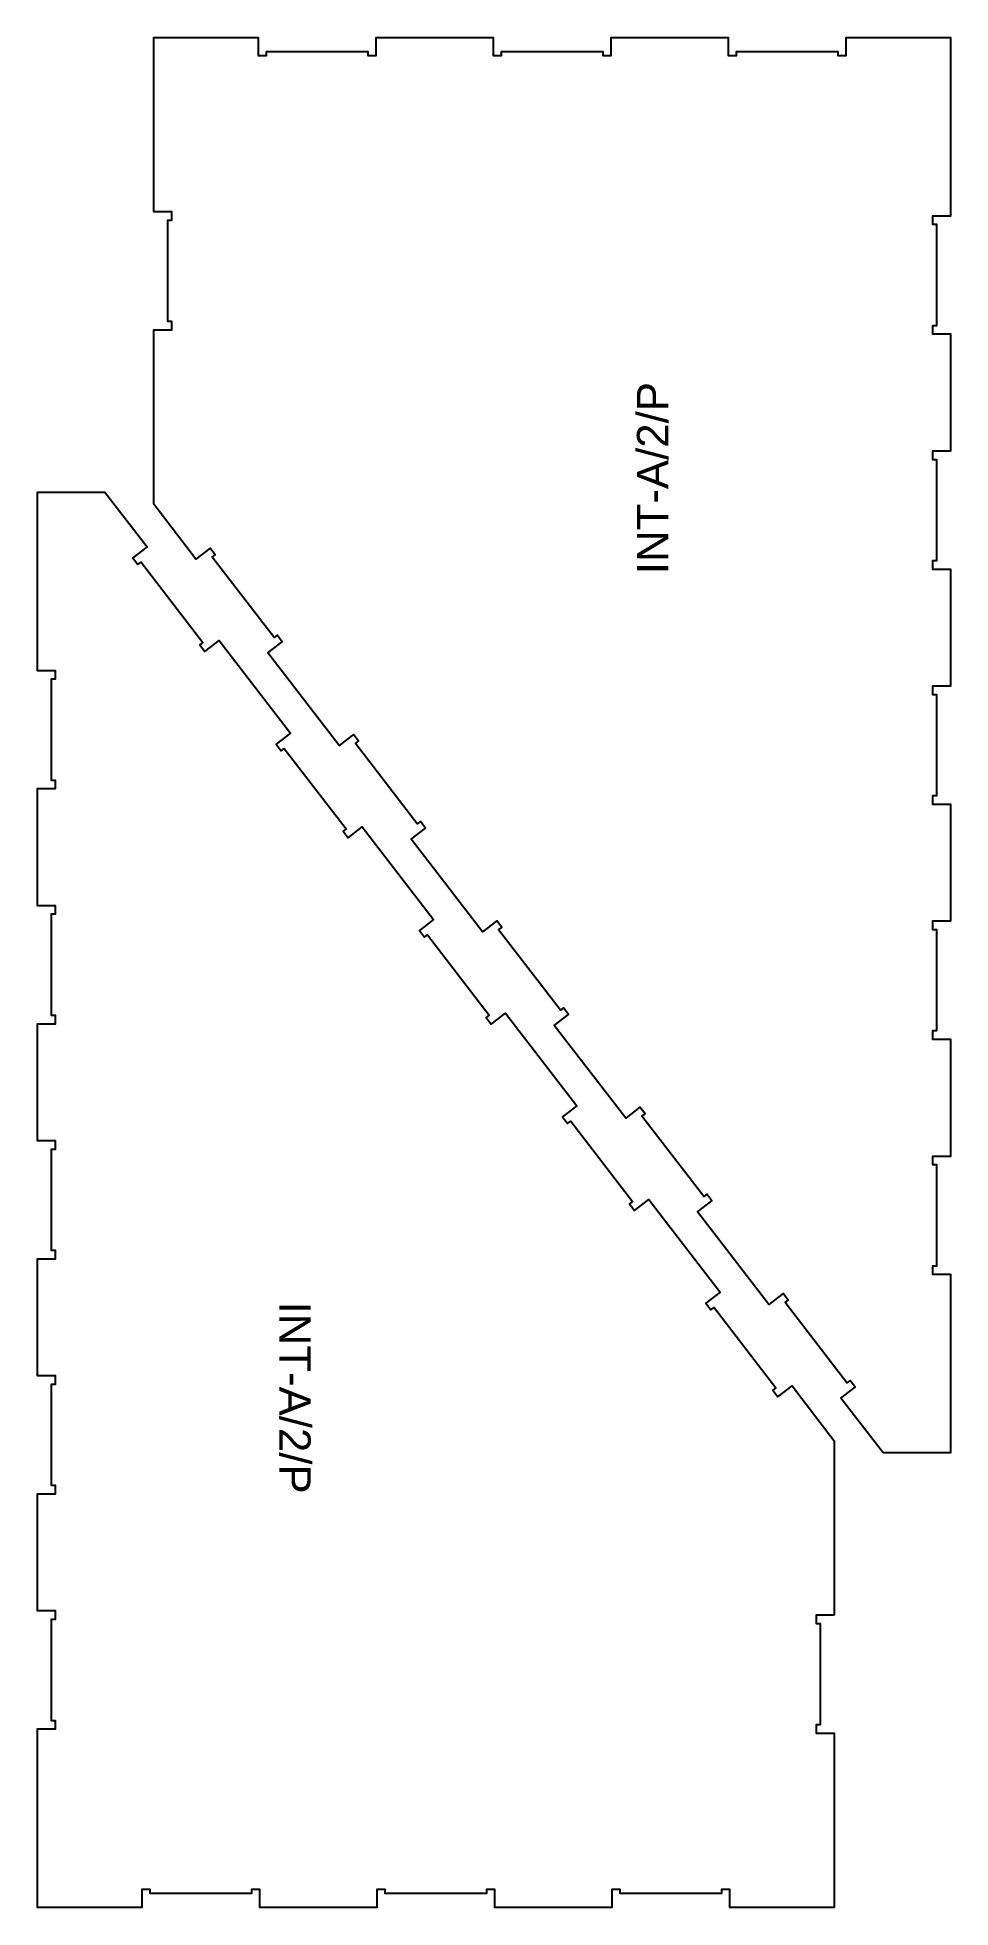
# Model space of a CAD drawing. Header units: millimetres. Extents: x 216 to 1382, y 318 to 2705.
import ezdxf

# ---------------------------------------------------------------- set-up
doc = ezdxf.new("R2010")
doc.units = ezdxf.units.MM
doc.layers.add('1_ANYTOOL_1MMDEEP_INSIDE', color=2, linetype='Continuous', true_color=0xffff00)
doc.layers.add('6_ANYTOOL_CUTTHROUGH_OUTSI', color=5, linetype='Continuous', true_color=0x0000ff)
doc.styles.add('textstyle11', font='standard')
doc.styles.add('textstyle12', font='standard')

msp = doc.modelspace()

# ---------------------------------------------------------------- linework, layer by layer
at = {"layer": '6_ANYTOOL_CUTTHROUGH_OUTSI'}
for points in [[(1295.7, 898.1), (1241.8, 968.2), (1260, 982.2), (1253.6, 990.5), (1249.6, 987.5), (1170.7, 1090.1), (1174.6, 1093.2), (1168.2, 1101.5), (1150, 1087.5), (1058.9, 1206), (1077.1, 1220), (1070.7, 1228.3), (1066.7, 1225.3), (987.8, 1327.9), (991.7, 1330.9), (985.3, 1339.3), (967.1, 1325.2), (875.9, 1443.7), (894.2, 1457.8), (887.8, 1466.1), (883.8, 1463), (804.8, 1565.7), (808.8, 1568.7), (802.4, 1577.1), (784.2, 1563), (693, 1681.5), (711.3, 1695.6), (704.9, 1703.9), (700.9, 1700.8), (621.9, 1803.5), (625.9, 1806.5), (619.5, 1814.8), (601.3, 1800.8), (510.1, 1919.3), (528.3, 1933.3), (521.9, 1941.7), (518, 1938.6), (439, 2041.3), (443, 2044.3), (436.6, 2052.6), (418.4, 2038.6), (364.4, 2108.7), (364.4, 2331.5), (387.4, 2331.5), (387.4, 2342), (382.4, 2342), (382.4, 2471.5), (387.4, 2471.5), (387.4, 2482), (364.4, 2482), (364.4, 2704.6), (497.9, 2704.6), (497.9, 2681.6), (508.4, 2681.6), (508.4, 2686.6), (637.9, 2686.6), (637.9, 2681.6), (648.4, 2681.6), (648.4, 2704.6), (797.9, 2704.6), (797.9, 2681.6), (808.4, 2681.6), (808.4, 2686.6), (937.9, 2686.6), (937.9, 2681.6), (948.4, 2681.6), (948.4, 2704.6), (1097.9, 2704.6), (1097.9, 2681.6), (1108.4, 2681.6), (1108.4, 2686.6), (1237.9, 2686.6), (1237.9, 2681.6), (1248.4, 2681.6), (1248.4, 2704.6), (1381.9, 2704.6), (1381.9, 2476.6), (1358.9, 2476.6), (1358.9, 2466.1), (1363.9, 2466.1), (1363.9, 2336.6), (1358.9, 2336.6), (1358.9, 2326.1), (1381.9, 2326.1), (1381.9, 2176.6), (1358.9, 2176.6), (1358.9, 2166.1), (1363.9, 2166.1), (1363.9, 2036.6), (1358.9, 2036.6), (1358.9, 2026.1), (1381.9, 2026.1), (1381.9, 1876.6), (1358.9, 1876.6), (1358.9, 1866.1), (1363.9, 1866.1), (1363.9, 1736.6), (1358.9, 1736.6), (1358.9, 1726.1), (1381.9, 1726.1), (1381.9, 1576.6), (1358.9, 1576.6), (1358.9, 1566.1), (1363.9, 1566.1), (1363.9, 1436.6), (1358.9, 1436.6), (1358.9, 1426.1), (1381.9, 1426.1), (1381.9, 1276.6), (1358.9, 1276.6), (1358.9, 1266.1), (1363.9, 1266.1), (1363.9, 1136.6), (1358.9, 1136.6), (1358.9, 1126.1), (1381.9, 1126.1), (1381.9, 898.1)], [(1233.4, 691), (1210.4, 691), (1210.4, 680.5), (1215.4, 680.5), (1215.4, 551), (1210.4, 551), (1210.4, 540.5), (1233.4, 540.5), (1233.4, 317.9), (1099.9, 317.9), (1099.9, 340.9), (1089.4, 340.9), (1089.4, 335.9), (959.9, 335.9), (959.9, 340.9), (949.4, 340.9), (949.4, 317.9), (799.9, 317.9), (799.9, 340.9), (789.4, 340.9), (789.4, 335.9), (659.9, 335.9), (659.9, 340.9), (649.4, 340.9), (649.4, 317.9), (499.9, 317.9), (499.9, 340.9), (489.4, 340.9), (489.4, 335.9), (359.9, 335.9), (359.9, 340.9), (349.4, 340.9), (349.4, 317.9), (215.9, 317.9), (215.9, 545.9), (238.9, 545.9), (238.9, 556.4), (233.9, 556.4), (233.9, 685.9), (238.9, 685.9), (238.9, 696.4), (215.9, 696.4), (215.9, 845.9), (238.9, 845.9), (238.9, 856.4), (233.9, 856.4), (233.9, 985.9), (238.9, 985.9), (238.9, 996.4), (215.9, 996.4), (215.9, 1145.9), (238.9, 1145.9), (238.9, 1156.4), (233.9, 1156.4), (233.9, 1285.9), (238.9, 1285.9), (238.9, 1296.4), (215.9, 1296.4), (215.9, 1445.9), (238.9, 1445.9), (238.9, 1456.4), (233.9, 1456.4), (233.9, 1585.9), (238.9, 1585.9), (238.9, 1596.4), (215.9, 1596.4), (215.9, 1745.9), (238.9, 1745.9), (238.9, 1756.4), (233.9, 1756.4), (233.9, 1885.9), (238.9, 1885.9), (238.9, 1896.4), (215.9, 1896.4), (215.9, 2124.4), (302.1, 2124.4), (356, 2054.3), (337.8, 2040.2), (344.2, 2031.9), (348.2, 2035), (427.1, 1932.3), (423.1, 1929.3), (429.6, 1921), (447.8, 1935), (538.9, 1816.5), (520.7, 1802.5), (527.1, 1794.1), (531.1, 1797.2), (610, 1694.5), (606.1, 1691.5), (612.5, 1683.2), (630.7, 1697.2), (721.8, 1578.7), (703.6, 1564.7), (710, 1556.4), (714, 1559.4), (792.9, 1456.8), (789, 1453.7), (795.4, 1445.4), (813.6, 1459.4), (904.8, 1340.9), (886.5, 1326.9), (892.9, 1318.6), (896.9, 1321.6), (975.9, 1219), (971.9, 1215.9), (978.3, 1207.6), (996.5, 1221.6), (1087.7, 1103.1), (1069.4, 1089.1), (1075.8, 1080.8), (1079.8, 1083.8), (1158.8, 981.2), (1154.8, 978.1), (1161.2, 969.8), (1179.4, 983.8), (1233.4, 913.7)]]:
    msp.add_lwpolyline(points, close=True, dxfattribs=at)

# ---------------------------------------------------------------- texts
at = {"layer": '1_ANYTOOL_1MMDEEP_INSIDE', "char_height": 40, "width": 275.663, "attachment_point": 1}
for insert, rotation, style in [((981.4, 2019.5), 90, 'textstyle12'), ((564.8, 1091.4), 270, 'textstyle11')]:
    msp.add_mtext('\\fArial;INT-A/2/P', dxfattribs=dict(at, insert=insert, rotation=rotation, style=style))

doc.saveas('drawing.dxf')
